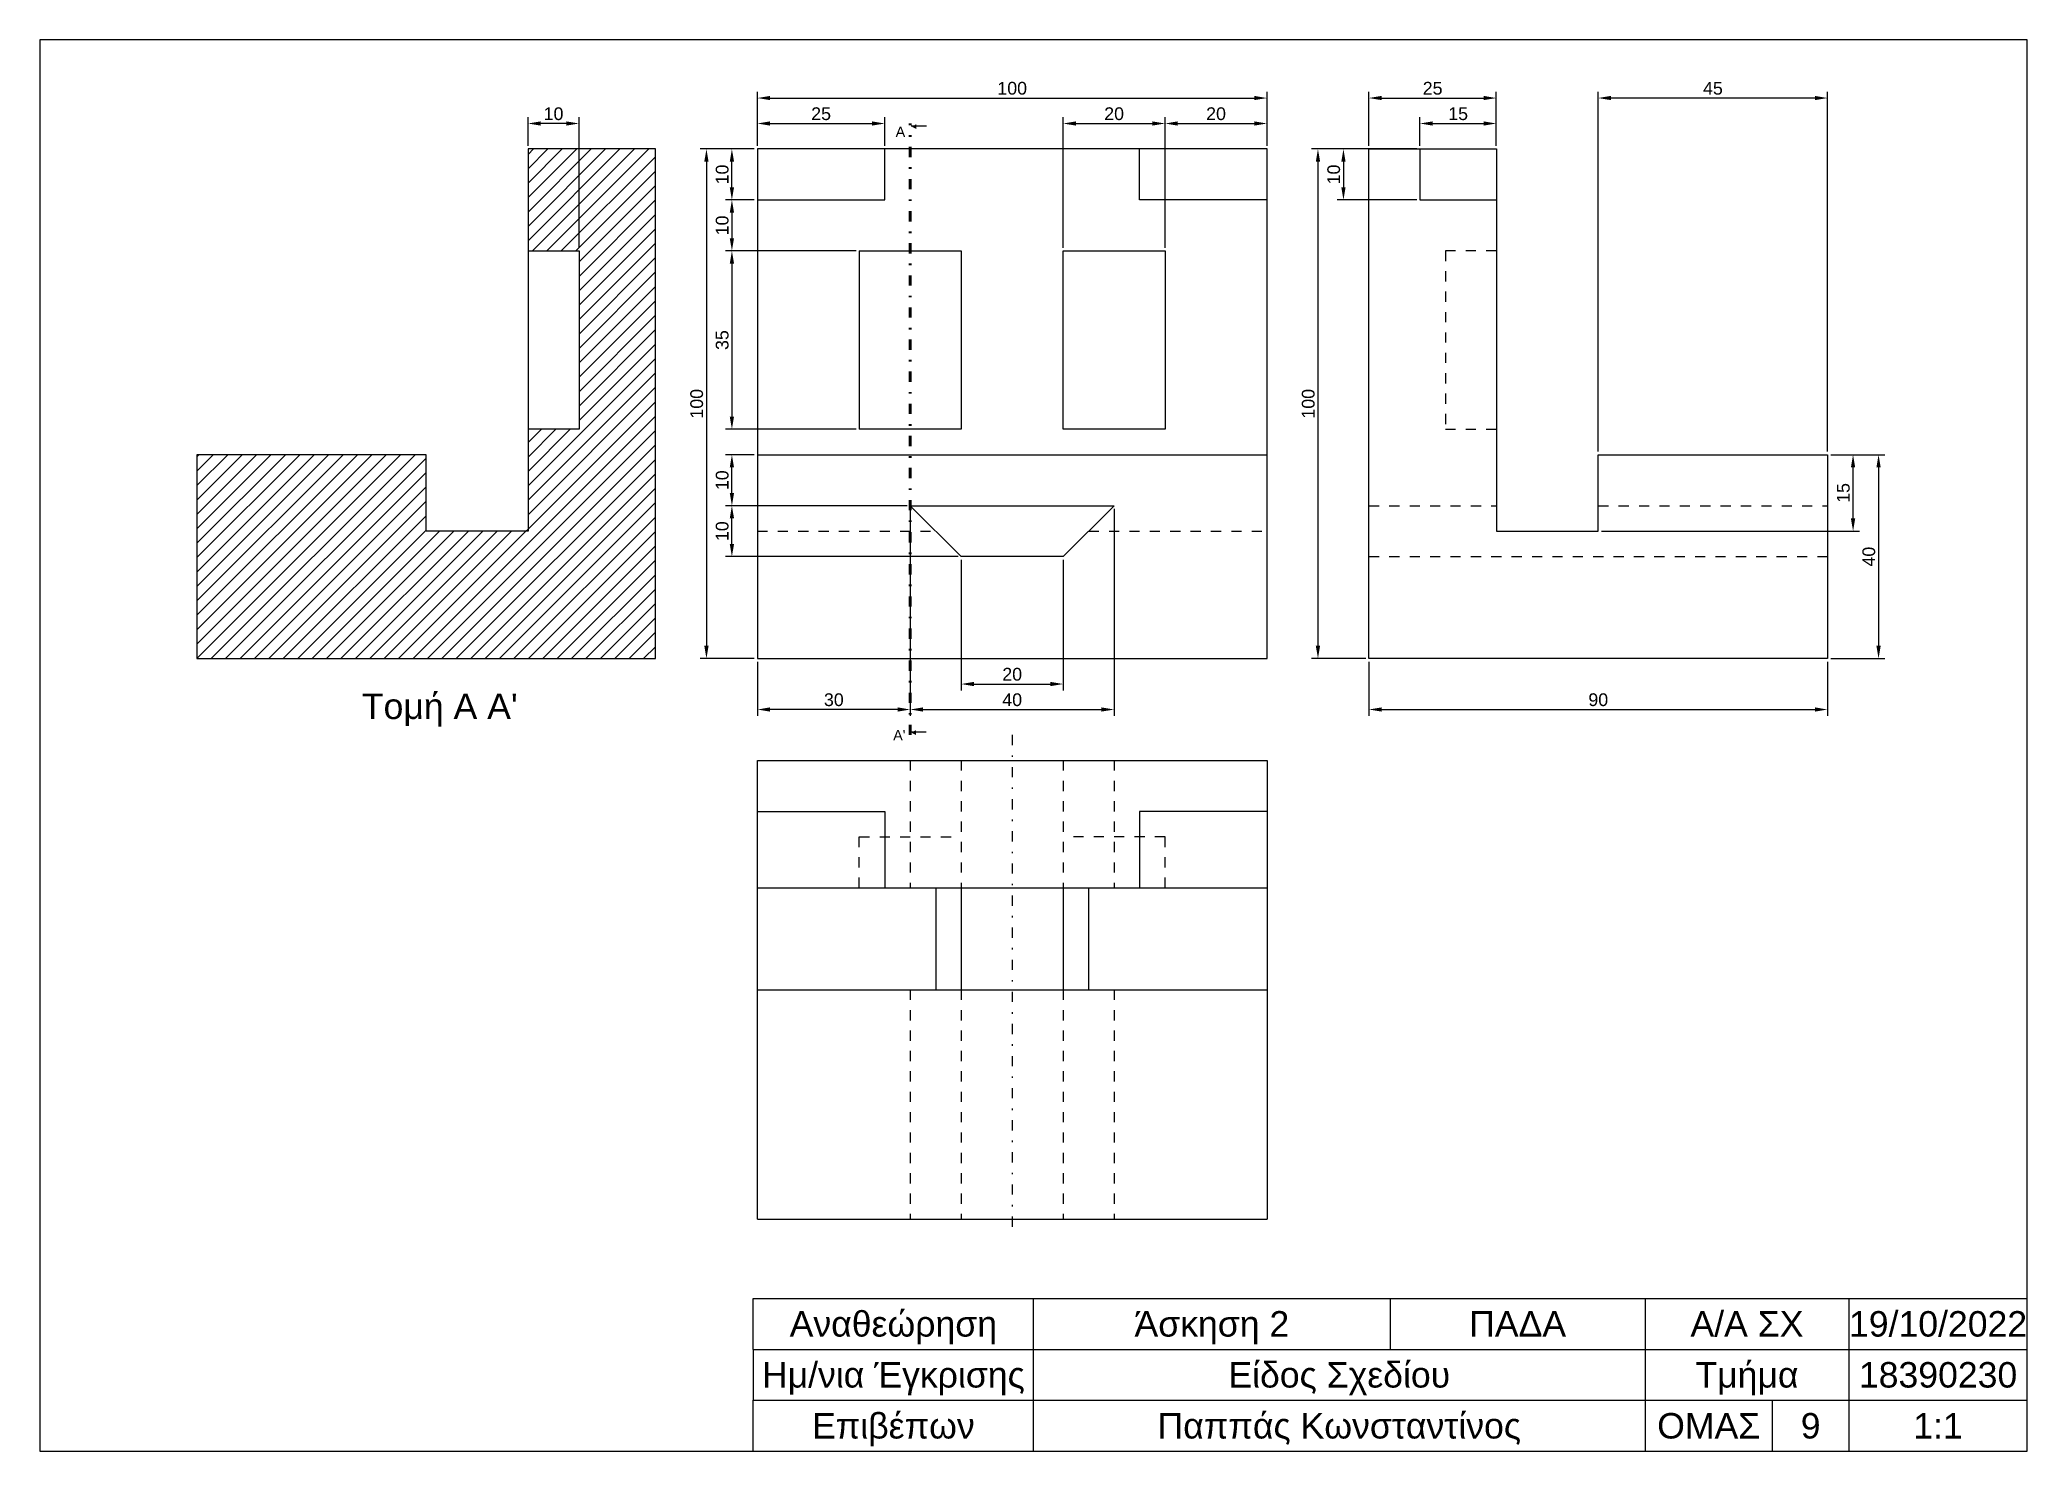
# Model space of a CAD drawing. Header units: millimetres. Extents: x 0 to 390, y 0 to 277.
import ezdxf
from ezdxf.enums import TextEntityAlignment as Align

# ---------------------------------------------------------------- set-up
doc = ezdxf.new("R2010")
doc.units = ezdxf.units.MM
doc.linetypes.add('diakekomenh', pattern=[4, 2, -2])
doc.linetypes.add('Diakekomenhmetelia', pattern=[6.3, 2, -2, 0.3, -2])
doc.layers.add('dotted', color=7, linetype='diakekomenh')
doc.styles.get("Standard").update_dxf_attribs({"font": 'arial.ttf'})
doc.dimstyles.new('ISO-25', dxfattribs={"dimtxt": 2.5, "dimasz": 2.5, "dimexe": 1.25, "dimexo": 0.625, "dimtad": 1, "dimtxsty": 'Standard', "dimcen": 2.5, "dimadec": 0, "dimazin": 0, "dimtfac": 1, "dimtmove": 0, "dimatfit": 3, "dimfxl": 0, "dimarcsym": 0})

# ---------------------------------------------------------------- blocks, each defined once
blk = doc.blocks.new('*D1')
at = {"color": 0, "lineweight": -2, "transparency": 16777216}
for p, q in [((95.82, 256.19), (95.82, 261.81)), ((105.82, 236.19), (105.82, 261.81)), ((103.32, 260.56), (98.32, 260.56))]:
    blk.add_line(p, q, dxfattribs=at)
at = {"color": 0, "transparency": 16777216}
for points in [[(98.32, 260.98), (98.32, 260.15), (95.82, 260.56)], [(103.32, 260.98), (103.32, 260.15), (105.82, 260.56)]]:
    blk.add_solid(points, dxfattribs=at)
at = {"color": 0, "transparency": 16777216, "insert": (100.82, 262.47), "char_height": 2.5, "attachment_point": 5}
blk.add_mtext('10', dxfattribs=at)
blk = doc.blocks.new('*D2')
at = {"color": 0, "lineweight": -2, "transparency": 16777216}
for p, q in [((140.82, 256.19), (140.82, 261.81)), ((165.82, 256.19), (165.82, 261.81)), ((143.32, 260.56), (163.32, 260.56))]:
    blk.add_line(p, q, dxfattribs=at)
at = {"color": 0, "transparency": 16777216}
for points in [[(143.32, 260.98), (143.32, 260.15), (140.82, 260.56)], [(163.32, 260.98), (163.32, 260.15), (165.82, 260.56)]]:
    blk.add_solid(points, dxfattribs=at)
at = {"color": 0, "transparency": 16777216, "insert": (153.32, 262.47), "char_height": 2.5, "attachment_point": 5}
blk.add_mtext('25', dxfattribs=at)
blk = doc.blocks.new('*D3')
at = {"color": 0, "lineweight": -2, "transparency": 16777216}
for p, q in [((140.82, 256.19), (140.82, 266.81)), ((143.32, 265.56), (238.32, 265.56)), ((240.82, 256.19), (240.82, 266.81))]:
    blk.add_line(p, q, dxfattribs=at)
at = {"color": 0, "transparency": 16777216}
for points in [[(143.32, 265.98), (143.32, 265.15), (140.82, 265.56)], [(238.32, 265.98), (238.32, 265.15), (240.82, 265.56)]]:
    blk.add_solid(points, dxfattribs=at)
at = {"color": 0, "transparency": 16777216, "insert": (190.82, 267.47), "char_height": 2.5, "attachment_point": 5}
blk.add_mtext('100', dxfattribs=at)
blk = doc.blocks.new('*D4')
at = {"color": 0, "lineweight": -2, "transparency": 16777216}
for p, q in [((200.82, 236.19), (200.82, 261.81)), ((220.82, 236.19), (220.82, 261.81)), ((203.32, 260.56), (218.32, 260.56))]:
    blk.add_line(p, q, dxfattribs=at)
at = {"color": 0, "transparency": 16777216}
for points in [[(203.32, 260.98), (203.32, 260.15), (200.82, 260.56)], [(218.32, 260.98), (218.32, 260.15), (220.82, 260.56)]]:
    blk.add_solid(points, dxfattribs=at)
at = {"color": 0, "transparency": 16777216, "insert": (210.82, 262.47), "char_height": 2.5, "attachment_point": 5}
blk.add_mtext('20', dxfattribs=at)
blk = doc.blocks.new('*D5')
at = {"color": 0, "lineweight": -2, "transparency": 16777216}
for p, q in [((140.2, 255.56), (134.57, 255.56)), ((135.82, 248.06), (135.82, 253.06)), ((140.2, 245.56), (134.57, 245.56))]:
    blk.add_line(p, q, dxfattribs=at)
at = {"color": 0, "transparency": 16777216}
for points in [[(135.4, 253.06), (136.24, 253.06), (135.82, 255.56)], [(135.4, 248.06), (136.24, 248.06), (135.82, 245.56)]]:
    blk.add_solid(points, dxfattribs=at)
at = {"color": 0, "transparency": 16777216, "insert": (133.92, 250.56), "char_height": 2.5, "attachment_point": 5, "rotation": 90}
blk.add_mtext('10', dxfattribs=at)
blk = doc.blocks.new('*D6')
at = {"color": 0, "lineweight": -2, "transparency": 16777216}
for p, q in [((140.2, 245.56), (134.57, 245.56)), ((135.82, 243.06), (135.82, 238.06)), ((160.2, 235.56), (134.57, 235.56))]:
    blk.add_line(p, q, dxfattribs=at)
at = {"color": 0, "transparency": 16777216}
for points in [[(135.4, 243.06), (136.24, 243.06), (135.82, 245.56)], [(135.4, 238.06), (136.24, 238.06), (135.82, 235.56)]]:
    blk.add_solid(points, dxfattribs=at)
at = {"color": 0, "transparency": 16777216, "insert": (133.92, 240.56), "char_height": 2.5, "attachment_point": 5, "rotation": 90}
blk.add_mtext('10', dxfattribs=at)
blk = doc.blocks.new('*D7')
at = {"color": 0, "lineweight": -2, "transparency": 16777216}
for p, q in [((160.2, 235.56), (134.57, 235.56)), ((135.82, 233.06), (135.82, 203.06)), ((160.2, 200.56), (134.57, 200.56))]:
    blk.add_line(p, q, dxfattribs=at)
at = {"color": 0, "transparency": 16777216}
for points in [[(135.4, 233.06), (136.24, 233.06), (135.82, 235.56)], [(135.4, 203.06), (136.24, 203.06), (135.82, 200.56)]]:
    blk.add_solid(points, dxfattribs=at)
at = {"color": 0, "transparency": 16777216, "insert": (133.92, 218.06), "char_height": 2.5, "attachment_point": 5, "rotation": 90}
blk.add_mtext('35', dxfattribs=at)
blk = doc.blocks.new('*D8')
at = {"color": 0, "lineweight": -2, "transparency": 16777216}
for p, q in [((140.2, 195.56), (134.57, 195.56)), ((135.82, 188.06), (135.82, 193.06)), ((170.2, 185.56), (134.57, 185.56))]:
    blk.add_line(p, q, dxfattribs=at)
at = {"color": 0, "transparency": 16777216}
for points in [[(135.4, 193.06), (136.24, 193.06), (135.82, 195.56)], [(135.4, 188.06), (136.24, 188.06), (135.82, 185.56)]]:
    blk.add_solid(points, dxfattribs=at)
at = {"color": 0, "transparency": 16777216, "insert": (133.92, 190.56), "char_height": 2.5, "attachment_point": 5, "rotation": 90}
blk.add_mtext('10', dxfattribs=at)
blk = doc.blocks.new('*D9')
at = {"color": 0, "lineweight": -2, "transparency": 16777216}
for p, q in [((140.2, 255.56), (129.57, 255.56)), ((130.82, 253.06), (130.82, 158.06)), ((140.2, 155.56), (129.57, 155.56))]:
    blk.add_line(p, q, dxfattribs=at)
at = {"color": 0, "transparency": 16777216}
for points in [[(130.4, 253.06), (131.24, 253.06), (130.82, 255.56)], [(130.4, 158.06), (131.24, 158.06), (130.82, 155.56)]]:
    blk.add_solid(points, dxfattribs=at)
at = {"color": 0, "transparency": 16777216, "insert": (128.92, 205.56), "char_height": 2.5, "attachment_point": 5, "rotation": 90}
blk.add_mtext('100', dxfattribs=at)
blk = doc.blocks.new('*D10')
at = {"color": 0, "lineweight": -2, "transparency": 16777216}
for p, q in [((170.82, 184.94), (170.82, 144.31)), ((210.82, 184.94), (210.82, 144.31)), ((173.32, 145.56), (208.32, 145.56))]:
    blk.add_line(p, q, dxfattribs=at)
at = {"color": 0, "transparency": 16777216}
for points in [[(173.32, 145.98), (173.32, 145.15), (170.82, 145.56)], [(208.32, 145.98), (208.32, 145.15), (210.82, 145.56)]]:
    blk.add_solid(points, dxfattribs=at)
at = {"color": 0, "transparency": 16777216, "insert": (190.82, 147.47), "char_height": 2.5, "attachment_point": 5}
blk.add_mtext('40', dxfattribs=at)
blk = doc.blocks.new('*D11')
at = {"color": 0, "lineweight": -2, "transparency": 16777216}
for p, q in [((180.82, 174.94), (180.82, 149.31)), ((200.82, 174.94), (200.82, 149.31)), ((183.32, 150.56), (198.32, 150.56))]:
    blk.add_line(p, q, dxfattribs=at)
at = {"color": 0, "transparency": 16777216}
for points in [[(183.32, 150.98), (183.32, 150.15), (180.82, 150.56)], [(198.32, 150.98), (198.32, 150.15), (200.82, 150.56)]]:
    blk.add_solid(points, dxfattribs=at)
at = {"color": 0, "transparency": 16777216, "insert": (190.82, 152.47), "char_height": 2.5, "attachment_point": 5}
blk.add_mtext('20', dxfattribs=at)
blk = doc.blocks.new('*D12')
at = {"color": 0, "lineweight": -2, "transparency": 16777216}
for p, q in [((220.82, 236.19), (220.82, 261.81)), ((240.82, 256.19), (240.82, 261.81)), ((223.32, 260.56), (238.32, 260.56))]:
    blk.add_line(p, q, dxfattribs=at)
at = {"color": 0, "transparency": 16777216}
for points in [[(223.32, 260.98), (223.32, 260.15), (220.82, 260.56)], [(238.32, 260.98), (238.32, 260.15), (240.82, 260.56)]]:
    blk.add_solid(points, dxfattribs=at)
at = {"color": 0, "transparency": 16777216, "insert": (230.82, 262.47), "char_height": 2.5, "attachment_point": 5}
blk.add_mtext('20', dxfattribs=at)
blk = doc.blocks.new('*D13')
at = {"color": 0, "lineweight": -2, "transparency": 16777216}
for p, q in [((170.82, 184.94), (170.82, 144.31)), ((140.82, 154.94), (140.82, 144.31)), ((168.32, 145.56), (143.32, 145.56))]:
    blk.add_line(p, q, dxfattribs=at)
at = {"color": 0, "transparency": 16777216}
for points in [[(143.32, 145.98), (143.32, 145.15), (140.82, 145.56)], [(168.32, 145.98), (168.32, 145.15), (170.82, 145.56)]]:
    blk.add_solid(points, dxfattribs=at)
at = {"color": 0, "transparency": 16777216, "insert": (155.82, 147.47), "char_height": 2.5, "attachment_point": 5}
blk.add_mtext('30', dxfattribs=at)
blk = doc.blocks.new('*D14')
at = {"color": 0, "lineweight": -2, "transparency": 16777216}
for p, q in [((170.2, 185.56), (134.57, 185.56)), ((135.82, 178.06), (135.82, 183.06)), ((180.2, 175.56), (134.57, 175.56))]:
    blk.add_line(p, q, dxfattribs=at)
at = {"color": 0, "transparency": 16777216}
for points in [[(135.4, 183.06), (136.24, 183.06), (135.82, 185.56)], [(135.4, 178.06), (136.24, 178.06), (135.82, 175.56)]]:
    blk.add_solid(points, dxfattribs=at)
at = {"color": 0, "transparency": 16777216, "insert": (133.92, 180.56), "char_height": 2.5, "attachment_point": 5, "rotation": 90}
blk.add_mtext('10', dxfattribs=at)
blk = doc.blocks.new('*D15')
at = {"color": 0, "lineweight": -2, "transparency": 16777216}
for p, q in [((260.82, 256.19), (260.82, 266.81)), ((263.32, 265.56), (283.32, 265.56)), ((285.82, 256.19), (285.82, 266.81))]:
    blk.add_line(p, q, dxfattribs=at)
at = {"color": 0, "transparency": 16777216}
for points in [[(263.32, 265.98), (263.32, 265.15), (260.82, 265.56)], [(283.32, 265.98), (283.32, 265.15), (285.82, 265.56)]]:
    blk.add_solid(points, dxfattribs=at)
at = {"color": 0, "transparency": 16777216, "insert": (273.32, 267.47), "char_height": 2.5, "attachment_point": 5}
blk.add_mtext('25', dxfattribs=at)
blk = doc.blocks.new('*D16')
at = {"color": 0, "lineweight": -2, "transparency": 16777216}
for p, q in [((270.82, 256.19), (270.82, 261.81)), ((285.82, 256.19), (285.82, 261.81)), ((273.32, 260.56), (283.32, 260.56))]:
    blk.add_line(p, q, dxfattribs=at)
at = {"color": 0, "transparency": 16777216}
for points in [[(273.32, 260.98), (273.32, 260.15), (270.82, 260.56)], [(283.32, 260.98), (283.32, 260.15), (285.82, 260.56)]]:
    blk.add_solid(points, dxfattribs=at)
at = {"color": 0, "transparency": 16777216, "insert": (278.32, 262.47), "char_height": 2.5, "attachment_point": 5}
blk.add_mtext('15', dxfattribs=at)
blk = doc.blocks.new('*D17')
at = {"color": 0, "lineweight": -2, "transparency": 16777216}
for p, q in [((270.2, 255.56), (254.57, 255.56)), ((255.82, 253.06), (255.82, 248.06)), ((270.2, 245.56), (254.57, 245.56))]:
    blk.add_line(p, q, dxfattribs=at)
at = {"color": 0, "transparency": 16777216}
for points in [[(255.4, 253.06), (256.24, 253.06), (255.82, 255.56)], [(255.4, 248.06), (256.24, 248.06), (255.82, 245.56)]]:
    blk.add_solid(points, dxfattribs=at)
at = {"color": 0, "transparency": 16777216, "insert": (253.92, 250.56), "char_height": 2.5, "attachment_point": 5, "rotation": 90}
blk.add_mtext('10', dxfattribs=at)
blk = doc.blocks.new('*D18')
at = {"color": 0, "lineweight": -2, "transparency": 16777216}
for p, q in [((260.2, 255.56), (249.57, 255.56)), ((250.82, 253.06), (250.82, 158.06)), ((260.2, 155.56), (249.57, 155.56))]:
    blk.add_line(p, q, dxfattribs=at)
at = {"color": 0, "transparency": 16777216}
for points in [[(250.4, 253.06), (251.24, 253.06), (250.82, 255.56)], [(250.4, 158.06), (251.24, 158.06), (250.82, 155.56)]]:
    blk.add_solid(points, dxfattribs=at)
at = {"color": 0, "transparency": 16777216, "insert": (248.92, 205.56), "char_height": 2.5, "attachment_point": 5, "rotation": 90}
blk.add_mtext('100', dxfattribs=at)
blk = doc.blocks.new('*D19')
at = {"color": 0, "lineweight": -2, "transparency": 16777216}
for p, q in [((260.82, 154.94), (260.82, 144.31)), ((350.82, 154.94), (350.82, 144.31)), ((263.32, 145.56), (348.32, 145.56))]:
    blk.add_line(p, q, dxfattribs=at)
at = {"color": 0, "transparency": 16777216}
for points in [[(263.32, 145.98), (263.32, 145.15), (260.82, 145.56)], [(348.32, 145.98), (348.32, 145.15), (350.82, 145.56)]]:
    blk.add_solid(points, dxfattribs=at)
at = {"color": 0, "transparency": 16777216, "insert": (305.82, 147.47), "char_height": 2.5, "attachment_point": 5}
blk.add_mtext('90', dxfattribs=at)
blk = doc.blocks.new('*D20')
at = {"color": 0, "lineweight": -2, "transparency": 16777216}
for p, q in [((305.82, 196.19), (305.82, 266.81)), ((348.32, 265.56), (308.32, 265.56)), ((350.82, 196.19), (350.82, 266.81))]:
    blk.add_line(p, q, dxfattribs=at)
at = {"color": 0, "transparency": 16777216}
for points in [[(308.32, 265.98), (308.32, 265.15), (305.82, 265.56)], [(348.32, 265.98), (348.32, 265.15), (350.82, 265.56)]]:
    blk.add_solid(points, dxfattribs=at)
at = {"color": 0, "transparency": 16777216, "insert": (328.32, 267.46), "char_height": 2.5, "attachment_point": 5}
blk.add_mtext('45', dxfattribs=at)
blk = doc.blocks.new('*D21')
at = {"color": 0, "lineweight": -2, "transparency": 16777216}
for p, q in [((351.45, 195.56), (362.07, 195.56)), ((360.82, 193.06), (360.82, 158.06)), ((351.45, 155.56), (362.07, 155.56))]:
    blk.add_line(p, q, dxfattribs=at)
at = {"color": 0, "transparency": 16777216}
for points in [[(360.4, 193.06), (361.24, 193.06), (360.82, 195.56)], [(360.4, 158.06), (361.24, 158.06), (360.82, 155.56)]]:
    blk.add_solid(points, dxfattribs=at)
at = {"color": 0, "transparency": 16777216, "insert": (358.92, 175.56), "char_height": 2.5, "attachment_point": 5, "rotation": 90}
blk.add_mtext('40', dxfattribs=at)
blk = doc.blocks.new('*D22')
at = {"color": 0, "lineweight": -2, "transparency": 16777216}
for p, q in [((351.45, 195.56), (357.07, 195.56)), ((355.82, 183.06), (355.82, 193.06)), ((306.45, 180.56), (357.07, 180.56))]:
    blk.add_line(p, q, dxfattribs=at)
at = {"color": 0, "transparency": 16777216}
for points in [[(355.4, 193.06), (356.24, 193.06), (355.82, 195.56)], [(355.4, 183.06), (356.24, 183.06), (355.82, 180.56)]]:
    blk.add_solid(points, dxfattribs=at)
at = {"color": 0, "transparency": 16777216, "insert": (353.92, 188.06), "char_height": 2.5, "attachment_point": 5, "rotation": 90}
blk.add_mtext('15', dxfattribs=at)

msp = doc.modelspace()

# ---------------------------------------------------------------- linework, layer by layer
for p, q in [((390, 277), (0, 277)), ((0, 277), (0, 0)), ((390, 0), (390, 277)), ((174.024, 260.017), (171.024, 260.017)), ((110.821, 255.564), (95.821, 255.564)), ((95.821, 255.564), (95.821, 180.564)), ((95.821, 254.505), (96.88, 255.564)), ((95.821, 251.677), (99.708, 255.564)), ((95.821, 248.848), (102.537, 255.564)), ((95.821, 248.848), (102.537, 255.564)), ((95.821, 248.848), (102.537, 255.564)), ((95.821, 248.848), (102.537, 255.564)), ((95.821, 248.848), (102.537, 255.564)), ((95.821, 246.02), (105.365, 255.564)), ((95.821, 243.191), (108.193, 255.564)), ((95.821, 240.363), (111.022, 255.564)), ((95.821, 240.363), (111.022, 255.564)), ((95.821, 237.535), (113.85, 255.564)), ((96.679, 235.564), (116.679, 255.564)), ((96.679, 235.564), (116.679, 255.564)), ((99.507, 235.564), (119.507, 255.564)), ((99.507, 235.564), (119.507, 255.564)), ((102.336, 235.564), (120.821, 254.049)), ((120.821, 255.564), (110.821, 255.564)), ((120.821, 155.564), (120.821, 255.564)), ((140.821, 255.564), (140.821, 245.564)), ((215.821, 255.564), (140.821, 255.564)), ((165.821, 245.564), (165.821, 255.564)), ((240.821, 255.564), (215.821, 255.564)), ((215.821, 245.564), (215.821, 255.564)), ((240.821, 245.564), (240.821, 255.564)), ((260.821, 155.564), (260.821, 255.564)), ((260.821, 255.564), (270.821, 255.564)), ((270.821, 255.564), (270.821, 245.564)), ((270.821, 255.564), (285.821, 255.564)), ((285.821, 255.564), (285.821, 180.564)), ((105.164, 235.564), (120.821, 251.221)), ((105.821, 233.392), (120.821, 248.392)), ((105.821, 230.564), (120.821, 245.564)), ((105.821, 227.736), (120.821, 242.736)), ((140.821, 245.564), (165.821, 245.564)), ((140.821, 245.564), (140.821, 235.564)), ((240.821, 245.564), (215.821, 245.564)), ((240.821, 155.564), (240.821, 245.564)), ((270.821, 245.564), (285.821, 245.564)), ((105.821, 224.907), (120.821, 239.907)), ((105.821, 222.079), (120.821, 237.079)), ((105.821, 219.25), (120.821, 234.25)), ((140.821, 235.564), (140.821, 195.564)), ((160.821, 235.564), (180.821, 235.564)), ((160.821, 235.564), (160.821, 200.564)), ((180.821, 235.564), (180.821, 200.564)), ((200.821, 200.564), (200.821, 235.564)), ((200.821, 235.564), (220.821, 235.564)), ((220.821, 235.564), (220.821, 200.564)), ((105.821, 216.422), (120.821, 231.422)), ((105.821, 213.593), (120.821, 228.593)), ((105.821, 210.765), (120.821, 225.765)), ((105.821, 207.937), (120.821, 222.937)), ((105.821, 205.108), (120.821, 220.108)), ((105.821, 202.28), (120.821, 217.28)), ((95.821, 189.451), (120.821, 214.451)), ((95.821, 186.623), (120.821, 211.623)), ((95.821, 183.794), (120.821, 208.794)), ((70.419, 155.564), (120.821, 205.966)), ((73.247, 155.564), (120.821, 203.138)), ((76.076, 155.564), (120.821, 200.309)), ((95.821, 197.937), (98.448, 200.564)), ((95.821, 195.108), (101.277, 200.564)), ((95.821, 192.28), (104.105, 200.564)), ((180.821, 200.564), (160.821, 200.564)), ((220.821, 200.564), (200.821, 200.564)), ((75.821, 195.564), (30.821, 195.564)), ((30.821, 195.564), (30.821, 155.564)), ((30.821, 155.564), (70.821, 195.564)), ((30.821, 158.392), (67.992, 195.564)), ((30.821, 161.221), (65.164, 195.564)), ((30.821, 164.049), (62.336, 195.564)), ((30.821, 166.878), (59.507, 195.564)), ((30.821, 166.878), (59.507, 195.564)), ((30.821, 169.706), (56.679, 195.564)), ((30.821, 169.706), (56.679, 195.564)), ((30.821, 172.535), (53.85, 195.564)), ((30.821, 175.363), (51.022, 195.564)), ((30.821, 178.191), (48.193, 195.564)), ((30.821, 175.363), (51.022, 195.564)), ((30.821, 181.02), (45.365, 195.564)), ((30.821, 183.848), (42.537, 195.564)), ((30.821, 186.677), (39.708, 195.564)), ((30.821, 183.848), (42.537, 195.564)), ((30.821, 183.848), (42.537, 195.564)), ((30.821, 183.848), (42.537, 195.564)), ((30.821, 183.848), (42.537, 195.564)), ((30.821, 189.505), (36.88, 195.564)), ((30.821, 192.334), (34.051, 195.564)), ((30.821, 195.162), (31.223, 195.564)), ((33.649, 155.564), (73.649, 195.564)), ((75.821, 195.564), (40.821, 195.564)), ((75.821, 180.564), (75.821, 195.564)), ((78.904, 155.564), (120.821, 197.481)), ((140.821, 195.564), (240.821, 195.564)), ((140.821, 195.564), (140.821, 155.564)), ((305.821, 180.564), (305.821, 195.564)), ((305.821, 195.564), (340.821, 195.564)), ((305.821, 195.564), (350.821, 195.564)), ((350.821, 195.564), (350.821, 155.564)), ((36.478, 155.564), (75.821, 194.907)), ((39.306, 155.564), (75.821, 192.079)), ((81.733, 155.564), (120.821, 194.652)), ((84.561, 155.564), (120.821, 191.824)), ((42.135, 155.564), (75.821, 189.25)), ((87.389, 155.564), (120.821, 188.995)), ((44.963, 155.564), (75.821, 186.422)), ((47.791, 155.564), (75.821, 183.593)), ((90.218, 155.564), (120.821, 186.167)), ((93.046, 155.564), (120.821, 183.339)), ((170.821, 185.564), (210.821, 185.564)), ((180.821, 175.564), (170.821, 185.564)), ((210.821, 185.564), (200.821, 175.564)), ((50.62, 155.564), (75.821, 180.765)), ((53.448, 155.564), (78.448, 180.564)), ((56.277, 155.564), (81.277, 180.564)), ((59.105, 155.564), (84.105, 180.564)), ((61.934, 155.564), (86.934, 180.564)), ((64.762, 155.564), (89.762, 180.564)), ((67.59, 155.564), (92.59, 180.564)), ((95.821, 180.564), (75.821, 180.564)), ((95.875, 155.564), (120.821, 180.51)), ((285.821, 180.564), (305.821, 180.564)), ((98.703, 155.564), (120.821, 177.682)), ((200.821, 175.564), (180.821, 175.564)), ((101.532, 155.564), (120.821, 174.853)), ((104.36, 155.564), (120.821, 172.025)), ((107.188, 155.564), (120.821, 169.197)), ((110.017, 155.564), (120.821, 166.368)), ((112.845, 155.564), (120.821, 163.54)), ((115.674, 155.564), (120.821, 160.711)), ((118.502, 155.564), (120.821, 157.883)), ((30.821, 155.564), (120.821, 155.564)), ((140.821, 155.564), (240.821, 155.564)), ((350.821, 155.564), (260.821, 155.564)), ((173.948, 141.097), (170.948, 141.097)), ((140.821, 135.564), (240.821, 135.564)), ((140.821, 125.564), (140.821, 135.564)), ((240.821, 135.564), (240.821, 45.564)), ((140.821, 125.564), (165.821, 125.564)), ((140.821, 110.564), (140.821, 125.564)), ((165.821, 125.564), (165.821, 110.564)), ((240.821, 125.564), (215.821, 125.564)), ((215.821, 125.564), (215.821, 110.564)), ((140.821, 45.564), (140.821, 110.564)), ((140.821, 110.564), (240.821, 110.564)), ((175.821, 110.564), (175.821, 90.564)), ((180.821, 110.564), (180.821, 90.564)), ((200.821, 110.564), (200.821, 90.564)), ((205.821, 110.564), (205.821, 90.564)), ((140.821, 90.564), (240.821, 90.564)), ((140.821, 45.564), (240.821, 45.564)), ((140, 20), (140, 30)), ((140, 30), (390, 30)), ((195, 20), (195, 30)), ((265, 30), (265, 20)), ((315, 30), (315, 20)), ((355, 30), (355, 20)), ((140, 20), (140, 10)), ((140, 20), (390, 20)), ((195, 10), (195, 20)), ((315, 20), (315, 10)), ((355, 20), (355, 10)), ((140, 0), (140, 10)), ((140, 10), (390, 10)), ((195, 0), (195, 10)), ((315, 10), (315, 0)), ((340, 0), (340, 10)), ((355, 10), (355, 0)), ((0, 0), (390, 0))]:
    msp.add_line(p, q)
at = {"linetype": 'Diakekomenhmetelia', "lineweight": 60}
msp.add_line((170.821, 140.564), (170.821, 260.564), dxfattribs=at)
at = {"linetype": 'Diakekomenhmetelia'}
msp.add_line((190.821, 140.564), (190.821, 43.564), dxfattribs=at)
at = {"layer": 'dotted', "linetype": 'Continuous'}
for p, q in [((95.821, 235.564), (105.821, 235.564)), ((105.821, 235.564), (105.821, 200.564)), ((105.821, 200.564), (95.821, 200.564))]:
    msp.add_line(p, q, dxfattribs=at)
at = {"layer": 'dotted'}
for p, q in [((285.821, 235.564), (275.821, 235.564)), ((275.821, 235.564), (275.821, 200.564)), ((275.821, 200.564), (285.821, 200.564)), ((260.821, 185.564), (285.821, 185.564)), ((305.821, 185.564), (350.821, 185.564)), ((140.821, 180.564), (175.821, 180.564)), ((205.821, 180.564), (240.821, 180.564)), ((260.821, 175.564), (350.821, 175.564)), ((170.821, 135.564), (170.821, 110.564)), ((180.821, 135.564), (180.821, 110.564)), ((200.821, 135.564), (200.821, 110.564)), ((210.821, 135.564), (210.821, 110.564)), ((160.821, 110.564), (160.821, 120.564)), ((160.821, 120.564), (180.821, 120.564)), ((220.821, 120.564), (200.821, 120.564)), ((220.821, 110.564), (220.821, 120.564)), ((170.821, 90.564), (170.821, 45.564)), ((180.821, 90.564), (180.821, 45.564)), ((200.821, 90.564), (200.821, 45.564)), ((210.821, 90.564), (210.821, 45.564))]:
    msp.add_line(p, q, dxfattribs=at)

# ---------------------------------------------------------------- texts
for s, p in [('Αναθεώρηση', (167.5, 25)), ('Άσκηση 2', (230, 25)), ('ΠΑΔΑ', (290, 25)), ('Α/Α ΣΧ', (335, 25)), ('19/10/2022', (372.5, 25)), ('Ημ/νια Έγκρισης', (167.5, 15)), ('Είδος Σχεδίου', (255, 15)), ('Τμήμα', (335, 15)), ('18390230', (372.5, 15)), ('Επιβέπων', (167.5, 5)), ('Παππάς Κωνσταντίνος', (255, 5)), ('ΟΜΑΣ', (327.5, 5)), ('9', (347.5, 5)), ('1:1', (372.5, 5))]:
    msp.add_text(s, height=5).set_placement(p, align=Align.MIDDLE_CENTER)
for s, width, insert, char_height, attachment_point in [('A', 1.79433, (167.957, 259.947), 2, 1), ('{\\H1.08333x;◄}', 1.78443, (171.56, 260.035), 1, 5), ("{\\fArial|b0|i0|c161|p34;Τομή Α Α'}", 32.3511, (63.201, 148.699), 5, 1), ("A'", 2.41101, (167.47, 141.535), 2, 1), ('{\\H1.08333x;◄}', 1.78443, (171.484, 141.116), 1, 5)]:
    msp.add_mtext_dynamic_manual_height_columns(s, width=width, gutter_width=25, heights=[0], dxfattribs=dict(insert=insert, char_height=char_height, attachment_point=attachment_point))

# ---------------------------------------------------------------- dimensions: what is measured, and where the dimension line sits
for base, p1, p2, picture, middle in [((240.821, 265.564), (140.821, 255.564), (240.821, 255.564), '*D3', (190.821, 267.465)), ((285.821, 265.564), (260.821, 255.564), (285.821, 255.564), '*D15', (273.321, 267.465)), ((305.821, 265.564), (350.821, 195.564), (305.821, 195.564), '*D20', (328.321, 267.46)), ((95.821, 260.564), (105.821, 235.564), (95.821, 255.564), '*D1', (100.821, 262.465)), ((165.821, 260.564), (140.821, 255.564), (165.821, 255.564), '*D2', (153.321, 262.465)), ((220.821, 260.564), (200.821, 235.564), (220.821, 235.564), '*D4', (210.821, 262.465)), ((240.821, 260.564), (220.821, 235.564), (240.821, 255.564), '*D12', (230.821, 262.465)), ((285.821, 260.564), (270.821, 255.564), (285.821, 255.564), '*D16', (278.321, 262.465)), ((140.821, 145.564), (170.821, 185.564), (140.821, 155.564), '*D13', (155.821, 147.466)), ((210.821, 145.564), (170.821, 185.564), (210.821, 185.564), '*D10', (190.821, 147.465)), ((200.821, 150.564), (180.821, 175.564), (200.821, 175.564), '*D11', (190.821, 152.465)), ((350.821, 145.564), (260.821, 155.564), (350.821, 155.564), '*D19', (305.821, 147.465))]:
    dim = msp.add_linear_dim(base=base, p1=p1, p2=p2, dimstyle='ISO-25')
    dim.commit()
    dim.dimension.update_dxf_attribs({"geometry": picture, "text_midpoint": middle})
for base, p1, p2, picture, middle in [((130.821, 155.564), (140.821, 255.564), (140.821, 155.564), '*D9', (128.919, 205.564)), ((135.821, 255.564), (140.821, 245.564), (140.821, 255.564), '*D5', (133.919, 250.564)), ((250.821, 155.564), (260.821, 255.564), (260.821, 155.564), '*D18', (248.919, 205.564)), ((255.821, 245.564), (270.821, 255.564), (270.821, 245.564), '*D17', (253.919, 250.564)), ((135.821, 235.564), (140.821, 245.564), (160.821, 235.564), '*D6', (133.919, 240.564)), ((135.821, 200.564), (160.821, 235.564), (160.821, 200.564), '*D7', (133.919, 218.064)), ((135.821, 195.564), (170.821, 185.564), (140.821, 195.564), '*D8', (133.919, 190.564)), ((355.821, 195.564), (305.821, 180.564), (350.821, 195.564), '*D22', (353.919, 188.064)), ((360.821, 155.564), (350.821, 195.564), (350.821, 155.564), '*D21', (358.919, 175.564)), ((135.821, 185.564), (180.821, 175.564), (170.821, 185.564), '*D14', (133.919, 180.564))]:
    dim = msp.add_linear_dim(base=base, p1=p1, p2=p2, angle=90, dimstyle='ISO-25')
    dim.commit()
    dim.dimension.update_dxf_attribs({"geometry": picture, "text_midpoint": middle})

doc.saveas('drawing.dxf')
